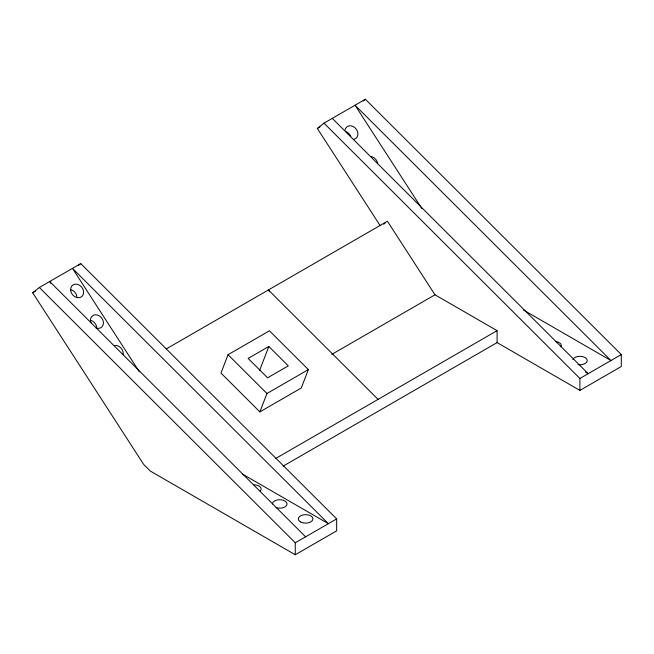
<?xml version="1.0" encoding="UTF-8"?>
<svg xmlns="http://www.w3.org/2000/svg" width="654" height="654" viewBox="0 0 654 654"><rect width="100%" height="100%" fill="white"/><g stroke="black" fill="none" stroke-linecap="round" stroke-linejoin="round"><path stroke-width="0.98" d="M228.05 354.697L220.97 373.066L259.875 411.881L301.281 387.977L308.361 369.6L269.456 330.793L228.05 354.697L266.955 393.504L259.875 411.881M259.671 370.229L268.827 346.473L288.283 365.872L267.584 377.824L248.128 358.417L268.827 346.473M32.7 292.804L39.354 287.49L80.753 263.587L336.663 518.892L336.663 530.844L295.265 554.747L150.355 471.084L143.7 464.446L32.7 292.804L35.341 291.283M78.537 265.361L80.753 263.587M380.211 225.704L317.337 128.47L323.992 123.156L365.39 99.253L621.3 354.558L621.3 366.51L579.902 390.413L497.097 342.606L283.051 466.188M363.174 101.027L365.39 99.253M383.726 224.191L385.206 223.014M317.337 128.47L319.978 126.95M166.206 348.958L387.421 221.24L434.992 294.799L497.097 330.654L497.097 342.606M331.831 354.362L434.992 294.799M266.955 393.504L308.361 369.6M275.882 458.372L497.097 330.654M295.265 554.747L295.265 542.795L336.663 518.892M579.902 390.413L579.902 378.462L621.3 354.558M523.478 310.029L610.95 360.534L355.04 105.229L421.863 208.561M585.526 372.151L588.175 373.679L332.273 118.374M242.675 474.191L328.382 523.674L72.471 268.369L139.294 371.693M323.992 123.156L579.902 378.462M378.069 399.373L268.393 289.959L269.497 291.668M305.614 536.82L49.704 281.514L50.808 283.223M39.354 287.49L295.265 542.795M272.416 503.948A7.317 4.226 0 0 1 281.007 499.787A7.317 4.226 0 0 1 286.615 505.395A7.317 4.226 0 0 1 276.078 507.61M253.858 484.786A7.317 4.226 0 0 1 260.202 491.121M572.83 359.438A7.317 4.226 0 0 1 581.79 356.455A7.317 4.226 0 0 1 586.965 361.629A7.317 4.226 0 0 1 578.005 364.613M555.916 341.511A7.317 4.226 0 0 1 561.091 346.685M114.278 345.549A7.317 5.951 51.4 0 1 123.23 354.468M90.922 322.888A7.317 5.951 51.4 0 1 95.541 314.77A7.317 5.951 51.4 0 1 103.455 322.659A7.317 5.951 51.4 0 1 96.089 328.038M71.327 289.812A7.317 5.951 51.4 0 1 76.935 296.736M91.151 320.46A7.317 5.951 51.4 0 1 96.759 327.384M345.614 131.454A7.317 5.951 51.4 0 1 350.781 136.596M370.385 156.429A7.317 5.951 51.4 0 1 377.693 163.713M344.944 130.367A7.317 5.951 51.4 0 1 355.384 128.11A7.317 5.951 51.4 0 1 353.896 139.277M300.439 521.876A7.317 4.226 0 0 0 312.686 519.987A7.317 4.226 0 0 0 303.718 514.804A7.317 4.226 0 0 0 300.439 521.876M70.657 290.466A7.317 5.951 51.4 0 0 81.088 297.071A7.317 5.951 51.4 0 0 79.625 285.291A7.317 5.951 51.4 0 0 70.657 290.466"/></g></svg>
